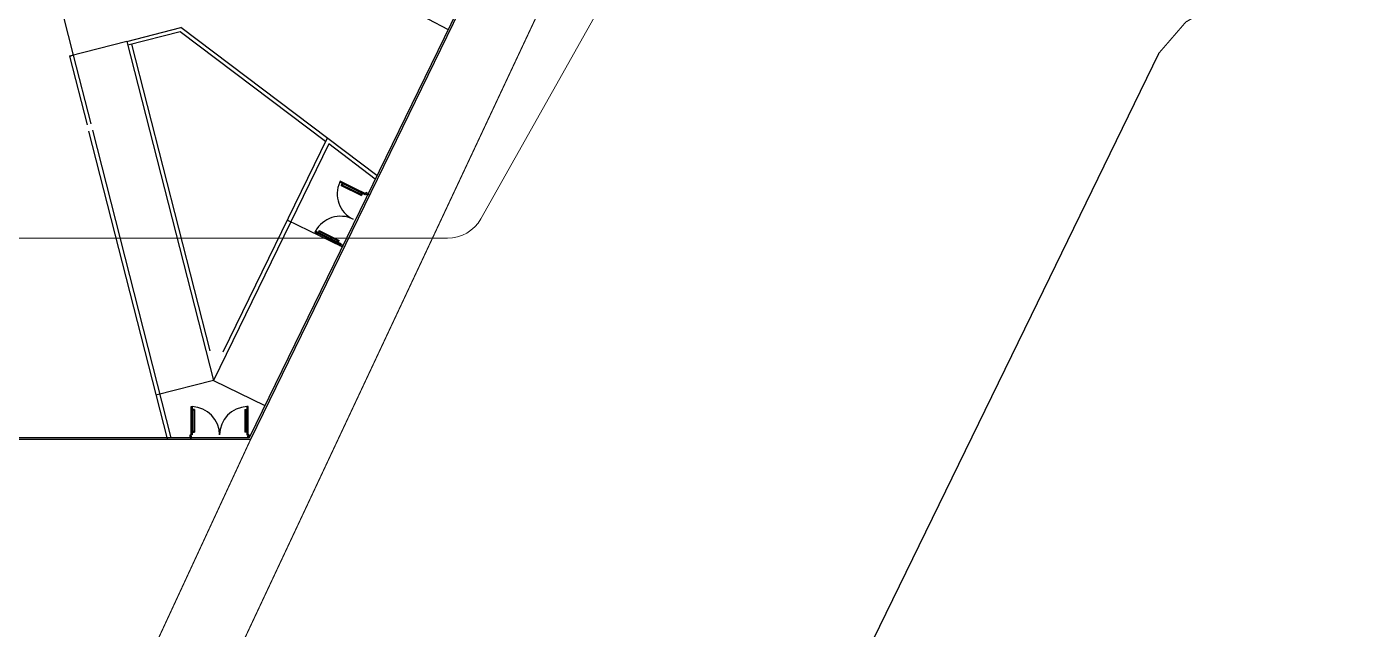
# Model space of a CAD drawing. Header units: metres. Extents: x -331 to 2982, y 362 to 2539.
# Drawn here: x 2924.8 to 2959.76, y 1364.82 to 1380.61 of the extents above; entities that cross this region are included whole.
import ezdxf

# ---------------------------------------------------------------- set-up
doc = ezdxf.new("R2010")
doc.units = ezdxf.units.M
doc.layers.get('0').update_dxf_attribs({"color": 251})
for name, color, linetype in [('CX', 251, 'Continuous'), ('Div', 251, 'Continuous'), ('Pis', 251, 'Continuous')]:
    doc.layers.add(name, color=color, linetype=linetype)

# ---------------------------------------------------------------- blocks, each defined once
blk = doc.blocks.new('XR_BL2_AND_MON$0$P200_A_PANICO')
at = {"layer": 'CX'}
for p, q in [((0.05000000000000071, 2.099999999999689), (0.1500000000000057, 2.099999999999689)), ((0.05000000000000071, 2.099999999999675), (0.05000000000000071, 2.049999999999677)), ((0.05000000000000071, 2.049999999999692), (0.1099999999999994, 2.049999999999692)), ((0.1099999999999994, 2.059999999999683), (0.1500000000000057, 2.059999999999683)), ((0.1099999999999994, 2.059999999999683), (0.1099999999999994, 2.049999999999692)), ((0.1500000000000057, 2.099999999999689), (0.1500000000000057, 2.059999999999683)), ((0.05000000000000071, 0.04999999999999716), (0.1099999999999994, 0.04999999999999716)), ((0.05000000000000071, 1.4210854715202e-14), (0.05000000000000071, 0.05000000000001137)), ((0.05000000000000071, 0), (0.1500000000000057, 0)), ((0.1099999999999994, 0.04000000000000625), (0.1099999999999994, 0.04999999999999716)), ((0.1099999999999994, 0.04000000000000625), (0.1500000000000057, 0.04000000000000625)), ((0.1500000000000057, 0), (0.1500000000000057, 0.04000000000000625))]:
    blk.add_line(p, q, dxfattribs=at)
at = {"layer": 'CX', "color": 1}
for p, q in [((0.2532780448810854, 2.019999999999676), (0.2532780448810854, 1.939999999999671)), ((1.053278044881097, 1.939999999999671), (0.2532780448810854, 1.939999999999671)), ((0.2832780448810865, 2.019999999999676), (0.2832780448810865, 1.939999999999671)), ((1.023278044881096, 1.969999999999672), (0.2832780448810865, 1.969999999999672)), ((1.023278044881096, 1.939999999999671), (1.023278044881096, 2.019999999999676)), ((1.053278044881097, 1.939999999999671), (1.053278044881097, 2.019999999999676)), ((1.053278044881097, 0.1600000000000108), (0.2532780448810854, 0.1600000000000108)), ((0.2532780448810854, 0.0800000000000125), (0.2532780448810854, 0.1600000000000108)), ((0.2832780448810865, 0.0800000000000125), (0.2832780448810865, 0.1600000000000108)), ((1.023278044881096, 0.1300000000000097), (0.2832780448810865, 0.1300000000000097)), ((1.023278044881096, 0.1600000000000108), (1.023278044881096, 0.0800000000000125)), ((1.053278044881097, 0.1600000000000108), (1.053278044881097, 0.0800000000000125))]:
    blk.add_line(p, q, dxfattribs=at)
at = {"layer": 'CX'}
for points in [[(0.1500000000000057, 2.019999999999676), (0.1500000000000057, 2.059999999999683), (1.156556089762162, 2.059999999999683), (1.156556089762162, 2.019999999999676)], [(0.1500000000000057, 0.0800000000000125), (0.1500000000000057, 0.04000000000000625), (1.156556089762162, 0.04000000000000625), (1.156556089762162, 0.0800000000000125)]]:
    blk.add_lwpolyline(points, close=True, dxfattribs=at)
at = {"layer": 'CX', "color": 1}
for centre, radius, start, end in [((0.145315513626759, 2.062105957941469), 1.012116798851222, 270.2651890147218, 357.6156999686435), ((0.145315513632589, 0.03789404206082736), 1.012116798845295, 2.384300031222067, 89.7348109856067)]:
    blk.add_arc(centre, radius, start, end, dxfattribs=at)

msp = doc.modelspace()

# ---------------------------------------------------------------- linework, layer by layer
at = {"lineweight": 0}
msp.add_line((2931.729150242557, 1382.701614775379), (2935.839062223265, 1380.535790685028), dxfattribs=at)
msp.add_lwpolyline([(2692.518349330812, 1267.280830505988), (2886.962275347707, 1268.097100187218, 0.4142216660946105), (2891.9626645151, 1273.082959709063, 0.0006794350110350167), (2891.975231248996, 1306.700955812731), (2900.166896754641, 1306.700955816218), (2900.766896755088, 1306.700955816474), (2900.766896754705, 1305.727290173056, 0.7427886167569143), (2904.471166908942, 1304.87191986944), (2905.780785288863, 1308.261871982361), (2912.681983326952, 1330.969869122674), (2930.66162161958, 1369.787731902752), (2936.382811443542, 1381.537735187096), (2959.535111235753, 1425.136631832215), (2972.497780465101, 1447.640705523976), (2973.386371233431, 1449.183359415588), (2974.617515654837, 1451.303256367882, 0.5776208198366205), (2973.154628530816, 1453.859429808981), (2919.447994033468, 1453.786056282588), (2871.128480533539, 1453.81523832783), (2844.526149366137, 1453.595598763779), (2835.976149366138, 1453.543721808454), (2739.48963433285, 1452.840728792093)], format="xyb", dxfattribs=at)
at = {"layer": 'Div', "color": 230, "linetype": 'Continuous', "lineweight": 0}
msp.add_lwpolyline([(2868.331737591302, 1406.738311297104), (2868.331737591302, 1456.50171918145, -0.414213562373095), (2869.331737591302, 1457.50171918145), (2981.0732040355, 1457.50171918145, -0.573633797378109), (2981.944759001761, 1456.011421373187), (2936.695141891721, 1375.575555968425, -0.2709437248566193), (2935.82358692546, 1375.065853776687), (2919.103372282391, 1375.065853776687, -0.2751897758583724), (2918.224177034503, 1375.589392113914), (2902.169315213926, 1405.214772959877, 0.2751897758583723), (2901.290119966038, 1405.738311297104), (2869.331737591302, 1405.738311297104, -0.414213562373095)], format="xyb", close=True, dxfattribs=at)
at = {"layer": 'Pis'}
for p, q in [((2931.729150242557, 1382.701614775378), (2935.839062223265, 1380.535790685028)), ((2925.606634220146, 1381.475543800428), (2926.016799816469, 1379.865555552038)), ((2925.606634220146, 1381.475543800428), (2926.016799816469, 1379.865555552038)), ((2936.337856446718, 1381.559622358227), (2930.62714270149, 1369.837735187093)), ((2936.382811443546, 1381.537735187094), (2930.661621619583, 1369.78773190275)), ((2927.425377177763, 1380.224409086491), (2928.838061465573, 1380.584308914272)), ((2928.816194416316, 1380.475543799667), (2927.450064912735, 1380.127504413013)), ((2927.425377177763, 1380.224409086491), (2925.91989514299, 1379.840867817067)), ((2927.425377177763, 1380.224409086491), (2925.91989514299, 1379.840867817067)), ((2927.425377177763, 1380.224409086491), (2929.689374601374, 1371.33773190275)), ((2927.546969586214, 1380.152192147984), (2929.595500948734, 1372.111265630299)), ((2925.91989514299, 1379.840867817067), (2926.016799816469, 1379.865555552038)), ((2925.91989514299, 1379.840867817067), (2926.37846869601, 1378.040867919456)), ((2926.016799816469, 1379.865555552038), (2926.475357753603, 1378.065616950138)), ((2926.518133769378, 1377.897711881242), (2928.571519250629, 1369.83773190275)), ((2926.421229095899, 1377.87302414627), (2928.47461457715, 1369.813044167778)), ((2932.673439290546, 1377.691187669951), (2929.937925908473, 1372.076236430871)), ((2932.710157171267, 1377.538230480078), (2929.689374601374, 1371.33773190275)), ((2933.040064577623, 1376.449511144057), (2933.066212620296, 1376.502453576751)), ((2933.059917989883, 1376.439705628054), (2933.086066032557, 1376.492648060748)), ((2933.040064577623, 1376.449511144057), (2933.56948890456, 1376.18803071732)), ((2933.069723505886, 1376.459559040314), (2933.559441008303, 1376.217689645583)), ((2933.575783534974, 1376.250778666017), (2933.5496354923, 1376.197836233323)), ((2933.595636947234, 1376.240973150014), (2933.56948890456, 1376.18803071732)), ((2933.690132376656, 1376.260159098648), (2933.677058355319, 1376.233687882301)), ((2933.703529571666, 1376.220613860964), (2933.677058355319, 1376.233687882301)), ((2933.756310417523, 1376.227474045306), (2933.690132376656, 1376.260159098648)), ((2933.703529571666, 1376.220613860964), (2933.700261066332, 1376.213996056877)), ((2933.739967890852, 1376.194385024872), (2933.700261066332, 1376.213996056877)), ((2933.756310417523, 1376.227474045306), (2933.739967890852, 1376.194385024872)), ((2933.064392775018, 1374.840467182479), (2931.626011437531, 1375.541223294096)), ((2933.064392775018, 1374.840467182479), (2931.626011437531, 1375.541223294096)), ((2932.458270628134, 1375.271542016621), (2932.43212258546, 1375.218599583928)), ((2932.478124040394, 1375.261736500619), (2932.45197599772, 1375.208794067925)), ((2932.458270628134, 1375.271542016621), (2932.987694955071, 1375.010061589885)), ((2932.468318524391, 1375.241883088359), (2932.958036026808, 1375.000013693627)), ((2932.941693500137, 1374.966924673194), (2932.967841542811, 1375.019867105887)), ((2932.961546912397, 1374.957119157191), (2932.987694955071, 1375.010061589885)), ((2933.003746256472, 1374.870420240437), (2933.016820277809, 1374.896891456784)), ((2933.069924297339, 1374.837735187095), (2933.003746256472, 1374.870420240437)), ((2933.043291494156, 1374.883817435447), (2933.016820277809, 1374.896891456784)), ((2933.043291494156, 1374.883817435447), (2933.04655999949, 1374.890435239534)), ((2933.08626682401, 1374.870824207529), (2933.04655999949, 1374.890435239534)), ((2933.069924297339, 1374.837735187095), (2933.08626682401, 1374.870824207529)), ((2929.689374601374, 1371.33773190275), (2928.183892566601, 1370.954190633325)), ((2929.689374601374, 1371.33773190275), (2928.183892566601, 1370.954190633325)), ((2929.689374601374, 1371.33773190275), (2931.037857105268, 1370.680773048108)), ((2929.689374601374, 1371.33773190275), (2931.037857105268, 1370.680773048108)), ((2930.661621619583, 1369.78773190275), (2904.067598696642, 1369.78773190275)), ((2930.60869032083, 1369.83773190275), (2904.117627068351, 1369.83773190275)), ((2928.468325053269, 1369.83773190275), (2924.618325053269, 1369.83773190275))]:
    msp.add_line(p, q, dxfattribs=at)
at = {"layer": 'Pis', "extrusion": (0.2210764673244556, 0.6100748643074069, 0.7608770304954923)}
for p, q in [((2932.628814164343, 1377.599589540945), (2928.816194416316, 1380.475543799667)), ((2933.974927401331, 1376.709442696085), (2928.838061465573, 1380.584308914272)), ((2933.930302275128, 1376.617844567079), (2932.710157171267, 1377.538230480079))]:
    msp.add_line(p, q, dxfattribs=at)
at = {"layer": 'Pis', "extrusion": (-3.375203168325501e-07, 5.779236933126875e-05, 0.9999999983299641)}
for p, q in [((2954.445093675704, 1379.899505917929), (2951.110528908692, 1373.037205041673)), ((2951.110528908692, 1373.037205041673), (2946.787136739455, 1364.171700352766))]:
    msp.add_line(p, q, dxfattribs=at)
at = {"layer": 'Pis', "const_width": 0.03}
msp.add_lwpolyline([(2692.518349330812, 1267.280830505988), (2886.962275347707, 1268.097100187218, 0.4142216660946105), (2891.9626645151, 1273.082959709063, 0.0006794350110350167), (2891.975231248996, 1306.700955812732), (2900.166896754641, 1306.700955816219), (2900.766896755088, 1306.700955816474), (2900.766896754705, 1305.727290173056, 0.7427886167569143), (2904.471166908942, 1304.87191986944), (2905.780785288863, 1308.261871982361), (2912.681983326952, 1330.969869122674), (2930.66162161958, 1369.787731902753), (2936.382811443542, 1381.537735187096), (2959.535111235753, 1425.136631832215), (2972.497780465101, 1447.640705523977), (2973.386371233431, 1449.183359415588), (2974.617515654837, 1451.303256367882, 0.5776208198366205), (2973.154628530816, 1453.859429808982), (2919.447994033468, 1453.786056282589), (2871.128480533539, 1453.815238327831), (2844.526149366137, 1453.595598763779), (2835.976149366138, 1453.543721808453), (2739.48963433285, 1452.840728792093)], format="xyb", dxfattribs=at)
for points in [[(2916.033004848491, 1333.710760961279), (2939.819689749318, 1384.43133638094), (2945.796649550236, 1396.130360031783), (2976.861143335169, 1449.181697676672)], [(2954.445093676321, 1379.899505917689), (2955.16369697644, 1380.73128523209), (2956.110722301461, 1381.289309036104), (2957.186533917806, 1381.514868117215), (2958.277946595101, 1381.384231595246), (2959.270133728543, 1380.9111436282)]]:
    msp.add_lwpolyline(points, dxfattribs=at)
for points in [[(2933.663984333982, 1376.207216665954), (2933.677058355319, 1376.233687882301), (2933.010939254885, 1376.562681277157), (2932.997865233548, 1376.536210060811)], [(2933.029894299146, 1374.923362673131), (2933.016820277809, 1374.896891456784), (2932.350701177375, 1375.225884851641), (2932.363775198712, 1375.252356067988)]]:
    msp.add_lwpolyline(points, close=True, dxfattribs=at)
at = {"layer": 'Pis'}
for centre, radius, start, end in [((2933.680846790097, 1376.233550437139), 0.747038589624146, 156.0997295295303, 243.450240483944), ((2933.019232045639, 1374.893966648207), 0.7470385896285208, 63.98061851304455, 151.3311294669628)]:
    msp.add_arc(centre, radius, start, end, dxfattribs=at)

# ---------------------------------------------------------------- block references
at = {"layer": 'Pis', "xscale": 0.7380952380954698, "yscale": 0.7380952380954698, "zscale": 0.7380952380954698, "rotation": 90.01019808528375}
msp.add_blockref('XR_BL2_AND_MON$0$P200_A_PANICO', (2930.627149270174, 1369.800830425773), dxfattribs=at)

doc.saveas('drawing.dxf')
